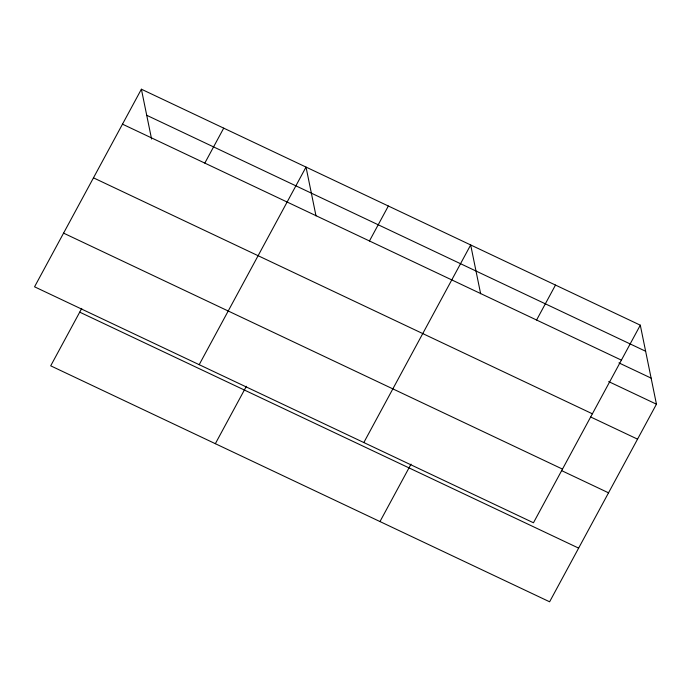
<?xml version="1.0" encoding="UTF-8"?>
<svg xmlns="http://www.w3.org/2000/svg" width="691" height="691" viewBox="0 0 691 691"><rect width="100%" height="100%" fill="white"/><g stroke="black" fill="none" stroke-linecap="round" stroke-linejoin="round"><path stroke-width="1.04" d="M141.387 89.208L34.55 286.808L533.461 522.776L640.298 325.176L141.387 89.208L151.579 139.046M81.745 308.402L50.702 365.824L549.613 601.792L656.45 404.192L640.298 325.176M204.812 163.102L223.711 128.146M199.189 364.675L306.027 167.075L316.003 215.886M215.342 443.691L246.385 386.269M369.452 240.969L388.351 206.013M363.829 442.542L470.675 244.951L480.642 293.753M379.981 521.558L411.024 464.136M536.587 320.019L555.486 285.063M146.717 115.285L645.627 351.253M122.488 124.164L621.399 360.132M618.946 362.905L651.121 378.115M608.685 381.596L656.45 404.192M93.466 177.837L592.386 413.805M590.753 417.019L637.551 439.148M63.572 233.135L562.483 469.103M561.74 470.683L608.529 492.821M79.715 312.151L578.626 548.118"/></g></svg>
